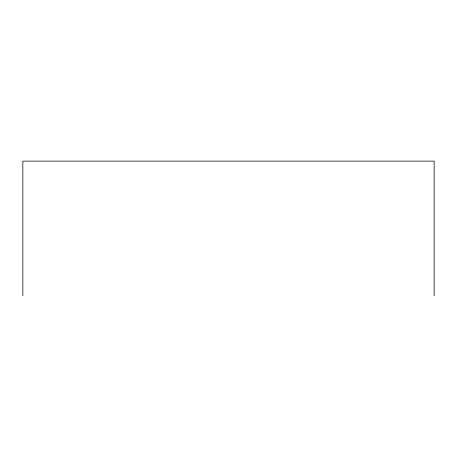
<?xml version="1.0" encoding="UTF-8"?>
<svg xmlns="http://www.w3.org/2000/svg" width="457" height="457" viewBox="0 0 457 457"><rect width="100%" height="100%" fill="white"/><g stroke="black" fill="none" stroke-linecap="round" stroke-linejoin="round"><path stroke-width="0.69" d="M434.15 295.879L434.15 161.121L22.85 161.121L22.85 295.879"/></g></svg>
